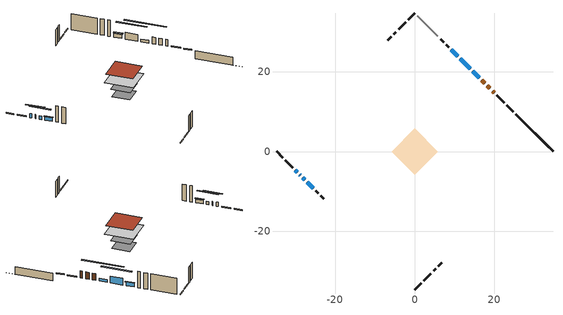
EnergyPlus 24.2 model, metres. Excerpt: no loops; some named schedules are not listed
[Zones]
conditioned space
 floor othersidecoefficients (Floor1 construction): -3.86,0 0,3.86 3.86,0 0,-3.86 z0.95
 floor adiabatic (AdiabaticFloorConstruction): -5.81,0 0,5.81 5.81,0 0,-5.81 z3.39
 floor foundation (Slab1 construction): -3.57,0 0,3.57 3.57,0 0,-3.57 z-1.44
 wall outside (RimJoist1 construction): 0,-34.76 1.58,-33.19 / -34.76,0 -33.19,-1.58 / 0,34.76 -1.58,33.19 / 24.73,10.03 23.15,11.61 z0.95:1.25
 wall outside (RimJoist2 construction): 2.23,-32.53 4.08,-30.68 / -32.53,-2.23 -30.68,-4.08 / -2.23,32.53 -4.08,30.68 / 22.5,12.26 20.65,14.12 z0.95:1.25
 wall outside (AdiabaticWallConstruction 1): 19.99,14.77 19.55,15.21 / 18.9,15.87 18.2,16.56 / 17.54,17.22 16.85,17.91 z0.95:2.98
 wall outside (AdiabaticWallConstruction): -30.02,-4.74 -29.59,-5.17 / -28.93,-5.83 -28.79,-5.97 z0.95:2.17; 16.19,18.57 14.59,20.17 z0.95:1.76; 13.94,20.83 11.46,23.31 z0.95:2.96; -28.13,-6.63 -27.65,-7.12 z0.95:1.92; 10.8,23.96 9.18,25.58 z0.95:2.09; -26.99,-7.77 -25.52,-9.25 z0.95:2.04
 wall outside (Wall1 construction): 4.74,-30.02 5.29,-29.47 / -24.86,-9.9 -24.31,-10.45 / -4.74,30.02 -5.29,29.47 / 8.53,26.24 7.97,26.79 z0.95:5.83
 wall outside (Wall2 construction): 5.95,-28.81 6.77,-27.99 / -23.65,-11.11 -22.83,-11.93 / -5.95,28.81 -6.77,27.99 / 7.32,27.44 6.5,28.27 z0.95:5.83
 wall foundation (FoundationWall1 construction): 25.39,9.38,-1.44 25.39,9.38,0.95 32.96,1.8,0.95 32.96,1.8,-1.34 34.76,0,-1.34 34.76,0,-1.44
 wall adiabatic (Wall3 construction): 5.84,28.92 0.66,34.11 z0.95:5.83
 window (WindowConstruction 5): -30.02,-4.74 -29.59,-5.17 z0.95:2.17
 window (WindowConstruction 6): 16.19,18.57 14.59,20.17 z0.95:1.76
 window (WindowConstruction): 13.94,20.83 11.46,23.31 z0.95:2.96
 window (WindowConstruction 1): -28.93,-5.83 -28.79,-5.97 z0.95:2.17
 window (WindowConstruction 2): -28.13,-6.63 -27.65,-7.12 z0.95:1.92
 window (WindowConstruction 3): 10.8,23.96 9.18,25.58 z0.95:2.09
 window (WindowConstruction 4): -26.99,-7.77 -25.52,-9.25 z0.95:2.04
 door (Door): 19.99,14.77 19.55,15.21 z0.95:2.98
 door (Door 1): 18.9,15.87 18.2,16.56 z0.95:2.98
 door (Door 2): 17.54,17.22 16.85,17.91 z0.95:2.98
 ceiling adiabatic (AdiabaticFloorConstruction): 0,-5.81 5.81,0 0,5.81 -5.81,0 z3.39
 roof outside (Roof1 construction): 0,5.31 -5.31,0 0,-5.31 5.31,0 z5.83
shading: 11.16,23.61 19.63,15.13 19.92,15.43 11.45,23.9 z6.62; 9.59,25.17 15.8,18.96 16.09,19.25 9.88,25.46 z5.6; -26.92,-7.84 -30.8,-3.96 -31.09,-4.25 -27.21,-8.13 z4.81; -25.78,-8.98 -30,-4.76 -30.29,-5.06 -26.07,-9.27 z4.56; 9.04,25.72 10.94,23.82 11.23,24.11 9.33,26.01 z2.29; -25.37,-9.39 -27.13,-7.63 -27.42,-7.92 -25.67,-9.68 z2.24
[Building]
Building 1: Terrain=Suburbs
[Site:Location]
Montreal Intl AP_QC: Latitude {deg}=45.47; Longitude {deg}=-73.74; Time Zone {hr}=-5; Elevation {m}=36; Keep Site Location Information=Yes
[Site:GroundTemperature:Shallow]
2.07863, -0.316383, -0.508184, 0.628371, 5.19101, 9.73239, 13.6695, 16.1636, 16.3755, 14.347, 10.5102, 6.10817
[Site:WaterMainsTemperature]
Calculation Method=Schedule; Temperature Schedule=mains temperature schedule
[Material] Roughness=Rough; Thermal Absorptance=0.9
Name | Thickness {m} | Conductivity {W/m-K} | Density {kg/m3} | Specific Heat {J/kg-K} | Solar Absorptance | Visible Absorptance
asphalt or fiberglass shingles | 0.00635 | 0.162714 | 1121.4 | 1465.45 | 0.4 | 0.4
concrete 4.0 in. | 0.1016 | 1.803125 | 2242.8 | 837.4 | 0.7 | 0.7
concrete 8.0 in. | 0.2032 | 1.803125 | 2242.8 | 837.4 | 0.7 | 0.7
door material | 0.04445 | 0.053851 | 512.64 | 1214.23 | 0.7 | 0.7
door material 1 | 0.04445 | 0.20624 | 512.64 | 1214.23 | 0.7 | 0.7
floor covering | 0.0127 | 0.0433444 | 54.468 | 1339.84 | 0.6 | 0.6
floor rigid ins; wall rigid ins | 0.512978 | 0.029427 | 32.04 | 1214.23 | 0.7 | 0.7
floor stud and cavity | 0.1397 | 0.0990608 | 92.3553 | 1139.71 | 0.7 | 0.7
floor stud and cavity 1 | 0.1397 | 1.75129 | 37.0049 | 1207.88 | 0.7 | 0.7
furniture material conditioned space 1 | 0.1524 | 0.115458 | 640.8 | 1214.23 | 0.6 | 0.6
gypsum board | 0.0127 | 0.160291 | 801 | 837.4 | 0.6 | 0.6
osb sheathing 0.5 in. | 0.0127 | 0.115458 | 512.64 | 1214.23 | 0.7 | 0.7
osb sheathing 0.5 in. 1 | 0.0127 | 0.115458 | 512.64 | 1214.23 | 0.4 | 0.4
osb sheathing 0.75 in. | 0.01905 | 0.115458 | 512.64 | 1214.23 | 0.7 | 0.7
osb sheathing 2.0 in. | 0.0508 | 0.115458 | 512.64 | 1214.23 | 0.7 | 0.7
rim joist rigid ins | 0.051816 | 0.029427 | 32.04 | 1214.23 | 0.7 | 0.7
rim joist stud and cavity | 0.0508 | 0.278529 | 125.044 | 1163.47 | 0.6 | 0.6
rim joist stud and cavity 1 | 0.0508 | 0.859146 | 125.044 | 1163.47 | 0.6 | 0.6
roof stud and cavity | 0.2032 | 0.112373 | 78.34581 | 1123.46 | 0.7 | 0.7
wall stud and cavity | 0.1397 | 0.0847632 | 139.0536 | 1170.24 | 0.7 | 0.7
wall stud and cavity 1 | 0.1397 | 0.0844025 | 139.0536 | 1170.24 | 0.7 | 0.7
wall stud and cavity 2 | 0.1397 | 0.0768376 | 139.0536 | 1170.24 | 0.7 | 0.7
wall stud and cavity 3 | 0.0889 | 0.380278 | 52.3479 | 1209.89 | 0.7 | 0.7
wall stud and cavity 4 | 0.0889 | 0.391764 | 83.0341 | 1211.67 | 0.7 | 0.7
wood siding | 0.0254 | 0.102417 | 544.68 | 1172.36 | 0.4 | 0.4
wood siding 1; wood siding 2; wood siding 3 | 0.0254 | 0.102417 | 544.68 | 1172.36 | 0.7 | 0.7
[WindowMaterial:SimpleGlazingSystem]
Name | U-Factor {W/m2-K} | Solar Heat Gain Coefficient
WindowMaterial | 3.10076 | 0.59
WindowMaterial 1 | 2.94518 | 0.44
WindowMaterial 2 | 4.87116 | 0.65
WindowMaterial 3 | 3.06271 | 0.59
WindowMaterial 4 | 3.06612 | 0.58
WindowMaterial 5 | 3.13653 | 0.62
WindowMaterial 6 | 3.9059 | 0.68
[Construction]
AdiabaticFloorConstruction: floor stud and cavity 1, floor rigid ins, osb sheathing 0.75 in., floor covering
AdiabaticWallConstruction: wood siding 2, wall rigid ins, wall stud and cavity 3, gypsum board
AdiabaticWallConstruction 1: wood siding 3, wall rigid ins, wall stud and cavity 3, gypsum board
Door; Door 1: door material
Door 2: door material 1
Floor1 construction: floor stud and cavity, osb sheathing 0.75 in., floor covering
FoundationWall1 construction: concrete 8.0 in.
furniture construction conditioned space 1: furniture material conditioned space 1
PartitionWallConstruction: gypsum board, wall stud and cavity 4, gypsum board
RimJoist1 construction: wood siding 1, rim joist rigid ins, osb sheathing 2.0 in., rim joist stud and cavity
RimJoist2 construction: wood siding 1, osb sheathing 2.0 in., rim joist stud and cavity 1
Roof1 construction: asphalt or fiberglass shingles, osb sheathing 0.75 in., roof stud and cavity, gypsum board
Slab1 construction: concrete 4.0 in.
Wall1 construction: wood siding, osb sheathing 0.5 in., wall stud and cavity, gypsum board
Wall2 construction: wood siding, osb sheathing 0.5 in., wall stud and cavity 1, gypsum board
Wall3 construction: osb sheathing 0.5 in. 1, wall stud and cavity 2, gypsum board
WindowConstruction: WindowMaterial
WindowConstruction 1: WindowMaterial 1
WindowConstruction 2: WindowMaterial 2
WindowConstruction 3: WindowMaterial 3
WindowConstruction 4: WindowMaterial 4
WindowConstruction 5: WindowMaterial 5
WindowConstruction 6: WindowMaterial 6
[Zone]
conditioned space: Multiplier=1; Volume {m3}=341; Part of Total Floor Area=Yes
[Space]
conditioned space 1: Zone=conditioned space; Volume {m3}=341
[SurfaceProperty:OtherSideCoefficients]
other non-freezing space: Combined Convective/Radiative Film Coefficient {W/m2-K}=8.35; Constant Temperature Coefficient=1; External Dry-Bulb Temperature Coefficient=0; Ground Temperature Coefficient=0; Wind Speed Coefficient=0; Zone Air Temperature Coefficient=0; Constant Temperature Schedule=other non-freezing space; Previous Other Side Temperature Coefficient=0
[SurfaceProperty:ExposedFoundationPerimeter]
Slab1: Exposed Perimeter Calculation Method=TotalExposedPerimeter; Total Exposed Perimeter {m}=13.259
[InternalMass] Zone or ZoneList=conditioned space; Space or SpaceList=conditioned space 1
Name | Construction | Surface Area {m2}
furniture mass conditioned space 1 | furniture construction conditioned space 1 | 49.0758
partition wall mass | PartitionWallConstruction | 122.69
[Lights]
interior lighting: Zone or ZoneList or Space or SpaceList=conditioned space 1; Schedule=interior lighting schedule; Design Level Calculation Method=LightingLevel; Lighting Level {W}=343.2; Return Air Fraction=0; Fraction Radiant=0.6; Fraction Visible=0.2; Fraction Replaceable=1
[People]
occupants: Zone or ZoneList or Space or SpaceList=conditioned space 1; Number of People Schedule=occupants schedule; Number of People Calculation Method=People; Number of People=3; Fraction Radiant=0.314171; Sensible Heat Fraction=0.56303; Activity Level Schedule=occupants activity schedule; Carbon Dioxide Generation Rate {m3/s-W}=0; Enable ASHRAE 55 Comfort Warnings=No; Mean Radiant Temperature Calculation Type=EnclosureAveraged
[ElectricEquipment] Zone or ZoneList or Space or SpaceList=conditioned space 1; Design Level Calculation Method=EquipmentLevel
Name | Schedule | Design Level {W} | Fraction Latent | Fraction Radiant | Fraction Lost
clothes dryer | clothes dryer schedule | 140.772 | 0.015 | 0.081 | 0.85
clothes washer | clothes washer schedule | 32.1985 | 0.03 | 0.162 | 0.7
cooking range | cooking range schedule | 208.969 | 0.08 | 0.432 | 0.2
dishwasher | dishwasher schedule | 66.8632 | 0.3 | 0.18 | 0.4
fridge | fridge schedule | 72.9452 | 0 | 0.6 | 0
mech vent bath fan 0 | mech vent bath fan 0 schedule | 50.2 | 0 | 0 | 1
mech vent bath fan 1 | mech vent bath fan 1 schedule | 50.2 | 0 | 0 | 1
mech vent house fan | mech vent house fan schedule | 0.95 | 0 | 0 | 1
mech vent house fan cfis | mech vent house fan cfis schedule | 0 | 0 | 0 | 0
mech vent range fan 0 | mech vent range fan 0 schedule | 57 | 0 | 0 | 1
misc plug loads | misc plug loads schedule | 494.7 | 0.045 | 0.513 | 0.1
whole house fan | Always On Discrete | 0 | 0 | 0 | 1
[OtherEquipment] Zone or ZoneList or Space or SpaceList=conditioned space 1; Design Level Calculation Method=EquipmentLevel
Name | Fuel Type | Schedule | Design Level {W} | Fraction Latent | Fraction Radiant | Fraction Lost
clothes dryer 1 | Electricity | clothes dryer schedule | 0 | 0.015 | 0.081 | 0.85
cooking range 1 | Electricity | cooking range schedule | 0 | 0.08 | 0.432 | 0.2
general water use latent | None | general water use schedule | 59.3978 | 1 | 0 | 0
general water use sensible | None | general water use schedule | -58.539 | 0 | 0.6 | 0
mech vent house fan latent load | None | Always On Discrete | 0 | 1 | 0 | 0
mech vent house fan sensible load | None | Always On Discrete | 0 | 0 | 0 | 0
water heater energy adjustment1 | Electricity | Always On Discrete | 0.01 | 0 | 0 | 1
[ZoneInfiltration:DesignFlowRate] Zone or ZoneList or Space or SpaceList=conditioned space 1; Schedule=Always On Discrete; Design Flow Rate Calculation Method=Flow/Zone; Design Flow Rate {m3/s}=0
infil flow; natural vent flow; whole house fan flow
[AvailabilityManager:Scheduled]
central ac airloop Availability Manager: Schedule=Always On Discrete
[Foundation:Kiva]
Foundation Kiva 1: Initial Indoor Air Temperature {C}=18; Wall Height Above Grade {m}=0.950001; Wall Depth Below Slab {m}=0.2032
[Foundation:Kiva:Settings]
Soil Conductivity {W/m-K}=0.849921; Soil Density {kg/m3}=1842.3; Soil Specific Heat {J/kg-K}=418.7; Ground Solar Absorptivity=0.9; Ground Thermal Absorptivity=0.9; Ground Surface Roughness {m}=0.03; Far-Field Width {m}=40; Deep-Ground Boundary Condition=ZeroFlux; Deep-Ground Depth {m}=40; Minimum Cell Dimension {m}=0.2; Maximum Cell Growth Coefficient=3; Simulation Timestep=Timestep
[Exterior:Lights]
exterior lighting: Schedule=exterior lighting schedule; Design Level {W}=75.6
[EnergyManagementSystem:GlobalVariable]
central_ac_airloop_Fan_RTF
infil_program_Qfan
infil_program_Qinf
natural_vent_program_Qnv
natural_vent_program_Qwhf
[EnergyManagementSystem:Sensor]
Name | Output:Variable or Output:Meter Index Key | Output:Variable or Output:Meter
airflow_gain | infil flow | Infiltration Sensible Heat Gain Energy
airflow_gain_1 | natural vent flow | Infiltration Sensible Heat Gain Energy
airflow_gain_2 | whole house fan flow | Infiltration Sensible Heat Gain Energy
airflow_loss | infil flow | Infiltration Sensible Heat Loss Energy
airflow_loss_1 | natural vent flow | Infiltration Sensible Heat Loss Energy
airflow_loss_2 | whole house fan flow | Infiltration Sensible Heat Loss Energy
clg_load_cond |  | Cooling:EnergyTransfer:Zone:CONDITIONED SPACE
clg_sp_s; clg_sp_s_1 | cooling setpoint | Schedule Value
clothes_dryer_exhaust_0_sch_s | clothes dryer exhaust 0 schedule | Schedule Value
cool_season | cooling season schedule | Schedule Value
htg_load_cond |  | Heating:EnergyTransfer:Zone:CONDITIONED SPACE
htg_sp_s; htg_sp_s_1 | heating setpoint | Schedule Value
ig_ee_conv | clothes dryer | Electric Equipment Convective Heating Energy
ig_ee_conv_2 | cooking range | Electric Equipment Convective Heating Energy
ig_ee_conv_4 | fridge | Electric Equipment Convective Heating Energy
ig_ee_conv_5 | misc plug loads | Electric Equipment Convective Heating Energy
ig_ee_conv_6 | whole house fan | Electric Equipment Convective Heating Energy
ig_ee_rad | clothes dryer | Electric Equipment Radiant Heating Energy
ig_ee_rad_2 | cooking range | Electric Equipment Radiant Heating Energy
ig_ee_rad_4 | fridge | Electric Equipment Radiant Heating Energy
ig_ee_rad_5 | misc plug loads | Electric Equipment Radiant Heating Energy
ig_ee_rad_6 | whole house fan | Electric Equipment Radiant Heating Energy
ig_lgt_conv | interior lighting | Lights Convective Heating Energy
ig_lgt_rad | interior lighting | Lights Radiant Heating Energy
ig_lgt_vis | interior lighting | Lights Visible Radiation Heating Energy
ig_oe_conv | clothes dryer 1 | Other Equipment Convective Heating Energy
ig_oe_conv_1 | cooking range 1 | Other Equipment Convective Heating Energy
ig_oe_conv_2 | general water use latent | Other Equipment Convective Heating Energy
ig_oe_conv_3 | general water use sensible | Other Equipment Convective Heating Energy
ig_oe_conv_4 | water heater energy adjustment1 | Other Equipment Convective Heating Energy
ig_oe_rad | clothes dryer 1 | Other Equipment Radiant Heating Energy
ig_oe_rad_1 | cooking range 1 | Other Equipment Radiant Heating Energy
ig_oe_rad_2 | general water use latent | Other Equipment Radiant Heating Energy
ig_oe_rad_3 | general water use sensible | Other Equipment Radiant Heating Energy
ig_oe_rad_4 | water heater energy adjustment1 | Other Equipment Radiant Heating Energy
ig_ppl_conv | occupants | People Convective Heating Energy
ig_ppl_rad | occupants | People Radiant Heating Energy
im_conv | furniture mass conditioned space 1 | Surface Inside Face Convection Heat Gain Energy
im_conv_1 | partition wall mass | Surface Inside Face Convection Heat Gain Energy
im_ig | furniture mass conditioned space 1 | Surface Inside Face Internal Gains Radiation Heat Gain Energy
im_ig_1 | partition wall mass | Surface Inside Face Internal Gains Radiation Heat Gain Energy
im_lgt | furniture mass conditioned space 1 | Surface Inside Face Lights Radiation Heat Gain Energy
im_lgt_1 | partition wall mass | Surface Inside Face Lights Radiation Heat Gain Energy
im_sol | furniture mass conditioned space 1 | Surface Inside Face Solar Radiation Heat Gain Energy
im_sol_1 | partition wall mass | Surface Inside Face Solar Radiation Heat Gain Energy
im_surf | furniture mass conditioned space 1 | Surface Inside Face Net Surface Thermal Radiation Heat Gain Energy
im_surf_1 | partition wall mass | Surface Inside Face Net Surface Thermal Radiation Heat Gain Energy
mech_vent_bath_fan_0_sch_s | mech vent bath fan 0 schedule | Schedule Value
mech_vent_bath_fan_1_sch_s | mech vent bath fan 1 schedule | Schedule Value
mech_vent_range_fan_0_sch_s | mech vent range fan 0 schedule | Schedule Value
mv_conv | mech vent bath fan 0 | Electric Equipment Convective Heating Energy
mv_conv_1 | mech vent bath fan 1 | Electric Equipment Convective Heating Energy
mv_conv_2 | mech vent house fan | Electric Equipment Convective Heating Energy
mv_conv_3 | mech vent house fan cfis | Electric Equipment Convective Heating Energy
mv_conv_4 | mech vent range fan 0 | Electric Equipment Convective Heating Energy
mv_conv_5 | mech vent house fan latent load | Other Equipment Convective Heating Energy
mv_conv_6 | mech vent house fan sensible load | Other Equipment Convective Heating Energy
mv_rad | mech vent bath fan 0 | Electric Equipment Radiant Heating Energy
mv_rad_1 | mech vent bath fan 1 | Electric Equipment Radiant Heating Energy
mv_rad_2 | mech vent house fan | Electric Equipment Radiant Heating Energy
mv_rad_3 | mech vent house fan cfis | Electric Equipment Radiant Heating Energy
mv_rad_4 | mech vent range fan 0 | Electric Equipment Radiant Heating Energy
mv_rad_5 | mech vent house fan latent load | Other Equipment Radiant Heating Energy
mv_rad_6 | mech vent house fan sensible load | Other Equipment Radiant Heating Energy
natural_vent_s | natural vent schedule | Schedule Value
oa_temp |  | Site Outdoor Air Drybulb Temperature
out_pb_s |  | Site Outdoor Air Barometric Pressure
out_wt_s |  | Site Outdoor Air Humidity Ratio
site_vw_s |  | Site Wind Speed
ss_back_out | Window1 | Surface Window Shortwave from Zone Back Out Window Heat Transfer Rate
ss_back_out_1 | Window10 | Surface Window Shortwave from Zone Back Out Window Heat Transfer Rate
ss_back_out_2 | Window2 | Surface Window Shortwave from Zone Back Out Window Heat Transfer Rate
ss_back_out_3 | Window4 | Surface Window Shortwave from Zone Back Out Window Heat Transfer Rate
ss_back_out_4 | Window5 | Surface Window Shortwave from Zone Back Out Window Heat Transfer Rate
ss_back_out_5 | Window6 | Surface Window Shortwave from Zone Back Out Window Heat Transfer Rate
ss_back_out_6 | Window8 | Surface Window Shortwave from Zone Back Out Window Heat Transfer Rate
ss_conv | Door1 | Surface Inside Face Convection Heat Gain Energy
ss_conv_1 | Door2 | Surface Inside Face Convection Heat Gain Energy
ss_conv_2 | Door3 | Surface Inside Face Convection Heat Gain Energy
ss_conv_3 | Window1 | Surface Inside Face Convection Heat Gain Energy
ss_conv_4 | Window10 | Surface Inside Face Convection Heat Gain Energy
ss_conv_5 | Window2 | Surface Inside Face Convection Heat Gain Energy
ss_conv_6 | Window4 | Surface Inside Face Convection Heat Gain Energy
ss_conv_7 | Window5 | Surface Inside Face Convection Heat Gain Energy
ss_conv_8 | Window6 | Surface Inside Face Convection Heat Gain Energy
ss_conv_9 | Window8 | Surface Inside Face Convection Heat Gain Energy
ss_ig | Door1 | Surface Inside Face Internal Gains Radiation Heat Gain Energy
ss_ig_1 | Door2 | Surface Inside Face Internal Gains Radiation Heat Gain Energy
ss_ig_2 | Door3 | Surface Inside Face Internal Gains Radiation Heat Gain Energy
ss_ig_3 | Window1 | Surface Inside Face Internal Gains Radiation Heat Gain Energy
ss_ig_4 | Window10 | Surface Inside Face Internal Gains Radiation Heat Gain Energy
ss_ig_5 | Window2 | Surface Inside Face Internal Gains Radiation Heat Gain Energy
ss_ig_6 | Window4 | Surface Inside Face Internal Gains Radiation Heat Gain Energy
ss_ig_7 | Window5 | Surface Inside Face Internal Gains Radiation Heat Gain Energy
ss_ig_8 | Window6 | Surface Inside Face Internal Gains Radiation Heat Gain Energy
ss_ig_9 | Window8 | Surface Inside Face Internal Gains Radiation Heat Gain Energy
ss_lgt | Door1 | Surface Inside Face Lights Radiation Heat Gain Energy
ss_lgt_1 | Door2 | Surface Inside Face Lights Radiation Heat Gain Energy
ss_lgt_2 | Door3 | Surface Inside Face Lights Radiation Heat Gain Energy
ss_sol | Door1 | Surface Inside Face Solar Radiation Heat Gain Energy
ss_sol_1 | Door2 | Surface Inside Face Solar Radiation Heat Gain Energy
ss_sol_2 | Door3 | Surface Inside Face Solar Radiation Heat Gain Energy
ss_surf | Door1 | Surface Inside Face Net Surface Thermal Radiation Heat Gain Energy
ss_surf_1 | Door2 | Surface Inside Face Net Surface Thermal Radiation Heat Gain Energy
ss_surf_2 | Door3 | Surface Inside Face Net Surface Thermal Radiation Heat Gain Energy
ss_surf_3 | Window1 | Surface Inside Face Net Surface Thermal Radiation Heat Gain Energy
ss_surf_4 | Window10 | Surface Inside Face Net Surface Thermal Radiation Heat Gain Energy
ss_surf_5 | Window2 | Surface Inside Face Net Surface Thermal Radiation Heat Gain Energy
ss_surf_6 | Window4 | Surface Inside Face Net Surface Thermal Radiation Heat Gain Energy
ss_surf_7 | Window5 | Surface Inside Face Net Surface Thermal Radiation Heat Gain Energy
ss_surf_8 | Window6 | Surface Inside Face Net Surface Thermal Radiation Heat Gain Energy
ss_surf_9 | Window8 | Surface Inside Face Net Surface Thermal Radiation Heat Gain Energy
ss_trans_in | Window1 | Surface Window Transmitted Solar Radiation Rate
ss_trans_in_1 | Window10 | Surface Window Transmitted Solar Radiation Rate
ss_trans_in_2 | Window2 | Surface Window Transmitted Solar Radiation Rate
ss_trans_in_3 | Window4 | Surface Window Transmitted Solar Radiation Rate
ss_trans_in_4 | Window5 | Surface Window Transmitted Solar Radiation Rate
ss_trans_in_5 | Window6 | Surface Window Transmitted Solar Radiation Rate
ss_trans_in_6 | Window8 | Surface Window Transmitted Solar Radiation Rate
ss_trans_out | Window1 | Surface Inside Face Initial Transmitted Diffuse Transmitted Out Window Solar Radiation Rate
ss_trans_out_1 | Window10 | Surface Inside Face Initial Transmitted Diffuse Transmitted Out Window Solar Radiation Rate
ss_trans_out_2 | Window2 | Surface Inside Face Initial Transmitted Diffuse Transmitted Out Window Solar Radiation Rate
ss_trans_out_3 | Window4 | Surface Inside Face Initial Transmitted Diffuse Transmitted Out Window Solar Radiation Rate
ss_trans_out_4 | Window5 | Surface Inside Face Initial Transmitted Diffuse Transmitted Out Window Solar Radiation Rate
ss_trans_out_5 | Window6 | Surface Inside Face Initial Transmitted Diffuse Transmitted Out Window Solar Radiation Rate
ss_trans_out_6 | Window8 | Surface Inside Face Initial Transmitted Diffuse Transmitted Out Window Solar Radiation Rate
s_conv | Floor1 | Surface Inside Face Convection Heat Gain Energy
s_conv_1 | FoundationWall1 | Surface Inside Face Convection Heat Gain Energy
s_conv_10 | RimJoist2:315 | Surface Inside Face Convection Heat Gain Energy
s_conv_11 | RimJoist2:45 | Surface Inside Face Convection Heat Gain Energy
s_conv_12 | Roof1 | Surface Inside Face Convection Heat Gain Energy
s_conv_13 | Slab1 | Surface Inside Face Convection Heat Gain Energy
s_conv_14 | Wall1:135 | Surface Inside Face Convection Heat Gain Energy
s_conv_15 | Wall1:225 | Surface Inside Face Convection Heat Gain Energy
s_conv_16 | Wall1:315 | Surface Inside Face Convection Heat Gain Energy
s_conv_17 | Wall1:45 | Surface Inside Face Convection Heat Gain Energy
s_conv_18 | Wall2:135 | Surface Inside Face Convection Heat Gain Energy
s_conv_19 | Wall2:225 | Surface Inside Face Convection Heat Gain Energy
s_conv_2 | inferred conditioned ceiling | Surface Inside Face Convection Heat Gain Energy
s_conv_20 | Wall2:315 | Surface Inside Face Convection Heat Gain Energy
s_conv_21 | Wall2:45 | Surface Inside Face Convection Heat Gain Energy
s_conv_22 | Wall3 | Surface Inside Face Convection Heat Gain Energy
s_conv_3 | inferred conditioned floor | Surface Inside Face Convection Heat Gain Energy
s_conv_4 | RimJoist1:135 | Surface Inside Face Convection Heat Gain Energy
s_conv_5 | RimJoist1:225 | Surface Inside Face Convection Heat Gain Energy
s_conv_6 | RimJoist1:315 | Surface Inside Face Convection Heat Gain Energy
s_conv_7 | RimJoist1:45 | Surface Inside Face Convection Heat Gain Energy
s_conv_8 | RimJoist2:135 | Surface Inside Face Convection Heat Gain Energy
s_conv_9 | RimJoist2:225 | Surface Inside Face Convection Heat Gain Energy
s_ig | Floor1 | Surface Inside Face Internal Gains Radiation Heat Gain Energy
s_ig_1 | FoundationWall1 | Surface Inside Face Internal Gains Radiation Heat Gain Energy
s_ig_10 | RimJoist2:315 | Surface Inside Face Internal Gains Radiation Heat Gain Energy
s_ig_11 | RimJoist2:45 | Surface Inside Face Internal Gains Radiation Heat Gain Energy
s_ig_12 | Roof1 | Surface Inside Face Internal Gains Radiation Heat Gain Energy
s_ig_13 | Slab1 | Surface Inside Face Internal Gains Radiation Heat Gain Energy
s_ig_14 | Wall1:135 | Surface Inside Face Internal Gains Radiation Heat Gain Energy
s_ig_15 | Wall1:225 | Surface Inside Face Internal Gains Radiation Heat Gain Energy
s_ig_16 | Wall1:315 | Surface Inside Face Internal Gains Radiation Heat Gain Energy
s_ig_17 | Wall1:45 | Surface Inside Face Internal Gains Radiation Heat Gain Energy
s_ig_18 | Wall2:135 | Surface Inside Face Internal Gains Radiation Heat Gain Energy
s_ig_19 | Wall2:225 | Surface Inside Face Internal Gains Radiation Heat Gain Energy
s_ig_2 | inferred conditioned ceiling | Surface Inside Face Internal Gains Radiation Heat Gain Energy
s_ig_20 | Wall2:315 | Surface Inside Face Internal Gains Radiation Heat Gain Energy
s_ig_21 | Wall2:45 | Surface Inside Face Internal Gains Radiation Heat Gain Energy
s_ig_22 | Wall3 | Surface Inside Face Internal Gains Radiation Heat Gain Energy
s_ig_3 | inferred conditioned floor | Surface Inside Face Internal Gains Radiation Heat Gain Energy
s_ig_4 | RimJoist1:135 | Surface Inside Face Internal Gains Radiation Heat Gain Energy
s_ig_5 | RimJoist1:225 | Surface Inside Face Internal Gains Radiation Heat Gain Energy
s_ig_6 | RimJoist1:315 | Surface Inside Face Internal Gains Radiation Heat Gain Energy
s_ig_7 | RimJoist1:45 | Surface Inside Face Internal Gains Radiation Heat Gain Energy
s_ig_8 | RimJoist2:135 | Surface Inside Face Internal Gains Radiation Heat Gain Energy
s_ig_9 | RimJoist2:225 | Surface Inside Face Internal Gains Radiation Heat Gain Energy
s_lgt | Floor1 | Surface Inside Face Lights Radiation Heat Gain Energy
s_lgt_1 | FoundationWall1 | Surface Inside Face Lights Radiation Heat Gain Energy
s_lgt_10 | RimJoist2:315 | Surface Inside Face Lights Radiation Heat Gain Energy
s_lgt_11 | RimJoist2:45 | Surface Inside Face Lights Radiation Heat Gain Energy
s_lgt_12 | Roof1 | Surface Inside Face Lights Radiation Heat Gain Energy
s_lgt_13 | Slab1 | Surface Inside Face Lights Radiation Heat Gain Energy
s_lgt_14 | Wall1:135 | Surface Inside Face Lights Radiation Heat Gain Energy
s_lgt_15 | Wall1:225 | Surface Inside Face Lights Radiation Heat Gain Energy
s_lgt_16 | Wall1:315 | Surface Inside Face Lights Radiation Heat Gain Energy
s_lgt_17 | Wall1:45 | Surface Inside Face Lights Radiation Heat Gain Energy
s_lgt_18 | Wall2:135 | Surface Inside Face Lights Radiation Heat Gain Energy
